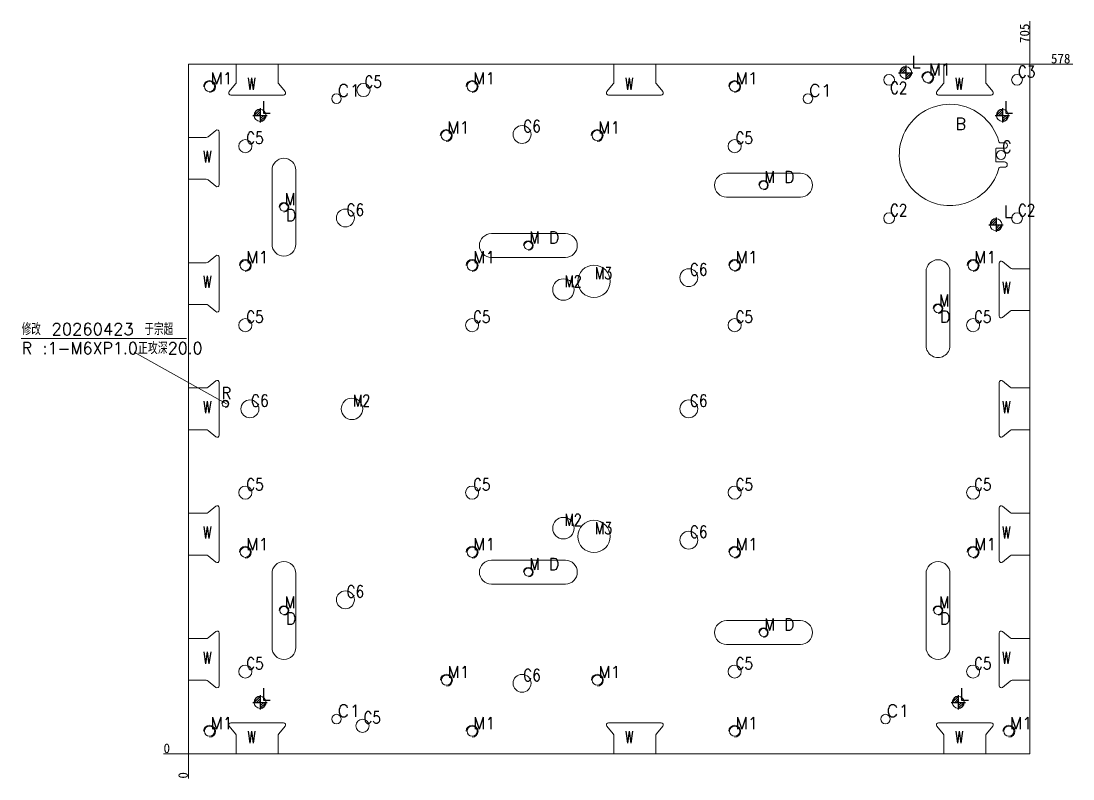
# Model space of a CAD drawing. Header units: millimetres. Extents: x 13696 to 15024, y 37673 to 38368.
# Drawn here: x 13696 to 14577, y 37673 to 38308 of the extents above; entities that cross this region are included whole.
import ezdxf

# ---------------------------------------------------------------- set-up
doc = ezdxf.new("R2010")
doc.units = ezdxf.units.MM
doc.linetypes.add('DASHED', pattern=[0])
for name, color, linetype in [('dim', 4, 'Continuous'), ('LB', 7, 'Continuous'), ('LB_W', 1, 'Continuous')]:
    doc.layers.add(name, color=color, linetype=linetype)
doc.styles.add('_PUG_ERP', font='txt')
doc.styles.add('chinesef_fs', font='txt.shx', dxfattribs={"bigfont": 'gbcbig.shx'})
doc.dimstyles.new('_PUG_ERP', dxfattribs={"dimtxt": 8, "dimasz": 1.5, "dimexe": 0.5, "dimexo": 0.5, "dimgap": 0.5, "dimtad": 1, "dimtxsty": '_PUG_ERP', "dimblk": 'CLOSEDBLANK', "dimcen": 0, "dimclrd": 4, "dimclre": 4, "dimclrt": 3, "dimazin": 3, "dimtfac": 1, "dimtmove": 0, "dimatfit": 3, "dimldrblk": 'CLOSEDBLANK', "dimlwd": 9, "dimlwe": 9})

# ---------------------------------------------------------------- blocks, each defined once
blk = doc.blocks.new('*D735')
at = {"layer": 'Defpoints', "color": 0}
for p in [(14540.95, 38272.12), (14555.95, 38272.12), (13835.95, 37694.12)]:
    blk.add_point(p, dxfattribs=at)
at = {"layer": 'dim', "color": 4, "lineweight": 9}
blk.add_line((14541.45, 38272.12), (14577.02, 38272.12), dxfattribs=at)
at = {"layer": 'dim', "color": 3, "lineweight": 13, "insert": (14566.74, 38276.62), "char_height": 8, "attachment_point": 5, "style": '_PUG_ERP'}
blk.add_mtext('578', dxfattribs=at)
blk = doc.blocks.new('_ClosedBlank')
blk = doc.blocks.new('*D736')
at = {"layer": 'Defpoints', "color": 0}
for p in [(13820.95, 37694.12), (13835.95, 37694.12), (13835.95, 37694.12)]:
    blk.add_point(p, dxfattribs=at)
at = {"layer": 'dim', "color": 4, "lineweight": 9}
blk.add_line((13835.45, 37694.12), (13815.12, 37694.12), dxfattribs=at)
at = {"layer": 'dim', "color": 3, "lineweight": 13, "insert": (13817.78, 37698.62), "char_height": 8, "attachment_point": 5, "style": '_PUG_ERP'}
blk.add_mtext('0', dxfattribs=at)
blk = doc.blocks.new('*D737')
at = {"layer": 'Defpoints', "color": 0}
for p in [(13835.95, 37694.12), (13835.95, 37694.12), (13835.95, 37679.12)]:
    blk.add_point(p, dxfattribs=at)
at = {"layer": 'dim', "color": 4, "lineweight": 9}
blk.add_line((13835.95, 37693.62), (13835.95, 37673.29), dxfattribs=at)
at = {"layer": 'dim', "color": 3, "lineweight": 13, "insert": (13831.45, 37675.96), "char_height": 8, "attachment_point": 5, "rotation": 90, "style": '_PUG_ERP'}
blk.add_mtext('0', dxfattribs=at)
blk = doc.blocks.new('*D738')
at = {"layer": 'Defpoints', "color": 0}
for p in [(14540.95, 38287.12), (14540.95, 38272.12), (13835.95, 37694.12)]:
    blk.add_point(p, dxfattribs=at)
at = {"layer": 'dim', "color": 4, "lineweight": 9}
for p, q in [((14540.95, 38284.12), (14540.95, 38308.19)), ((14540.95, 38281.12), (14540.95, 38284.12)), ((14540.95, 38272.62), (14540.95, 38281.12))]:
    blk.add_line(p, q, dxfattribs=at)
at = {"layer": 'dim', "color": 3, "lineweight": 13, "insert": (14536.45, 38297.91), "char_height": 8, "attachment_point": 5, "rotation": 90, "style": '_PUG_ERP'}
blk.add_mtext('705', dxfattribs=at)
blk = doc.blocks.new('pg_hx_L0')
at = {"color": 230}
for p, q in [((-0.6, 0), (0.6, 0)), ((-0.5, -0.003), (0, 0.497)), ((-0.3, 0), (0, 0.3)), ((-0.1, 0), (0, 0.1)), ((0, 0.6), (0, -0.6)), ((0.5, 0.003), (0, -0.497)), ((0.1, 0), (0, -0.1)), ((0.3, 0), (0, -0.3))]:
    blk.add_line(p, q, dxfattribs=at)
for start, end in [(90, 180), (270, 0)]:
    blk.add_arc((0, 0), 0.5, start, end, dxfattribs=at)
blk = doc.blocks.new('pg_hx_LLL0')
blk.add_blockref('pg_hx_L0', (0, 0))

msp = doc.modelspace()

# ---------------------------------------------------------------- linework, layer by layer
at = {"layer": 'dim', "color": 6, "linetype": 'Continuous', "lineweight": 18}
msp.add_line((13695.648, 38042.092), (13834.26, 38042.092), dxfattribs=at)
at = {"layer": 'dim', "color": 6, "lineweight": 13}
msp.add_line((13867.846, 37987.292), (13790.395, 38030.644), dxfattribs=at)
at = {"layer": 'dim', "color": 252, "linetype": 'DASHED', "lineweight": 13, "ltscale": 0.5}
msp.add_lwpolyline([(13835.951, 38272.122), (13835.951, 37694.122), (14540.95, 37694.122), (14540.95, 38272.122)], close=True, dxfattribs=at)
at = {"layer": 'LB', "color": 135, "linetype": 'Continuous', "lineweight": 18}
for p, q in [((13835.951, 38272.122), (13875.974, 38272.122)), ((13835.951, 38210.622), (13835.951, 38272.122)), ((13910.974, 38272.122), (14192.45, 38272.122)), ((14227.45, 38272.122), (14468.925, 38272.122)), ((14503.925, 38272.122), (14540.95, 38272.122)), ((14540.95, 38272.122), (14540.95, 38100.622)), ((13835.951, 38105.622), (13835.951, 38175.622)), ((13835.951, 38000.622), (13835.951, 38070.622)), ((14540.95, 38065.622), (14540.95, 38000.622)), ((13835.951, 37895.622), (13835.951, 37965.622)), ((14540.95, 37965.622), (14540.95, 37895.622)), ((13835.951, 37790.622), (13835.951, 37860.622)), ((14540.95, 37860.622), (14540.95, 37790.622)), ((13835.951, 37694.122), (13835.951, 37755.622)), ((14540.95, 37755.622), (14540.95, 37694.122)), ((13875.974, 37694.122), (13835.951, 37694.122)), ((14192.45, 37694.122), (13910.974, 37694.122)), ((14468.925, 37694.122), (14227.45, 37694.122)), ((14540.95, 37694.122), (14503.925, 37694.122))]:
    msp.add_line(p, q, dxfattribs=at)
at = {"layer": 'LB', "color": 31, "linetype": 'Continuous', "lineweight": 18}
for p, q in [((14512.45, 38194.832), (14512.45, 38201.072)), ((14512.95, 38201.572), (14514.722, 38201.572)), ((14514.722, 38201.572), (14516.495, 38201.572)), ((14519.872, 38206.172), (14515.969, 38206.171)), ((14516.495, 38201.572), (14518.267, 38201.572)), ((14518.267, 38201.572), (14518.976, 38201.572)), ((14518.976, 38201.572), (14519.685, 38201.572)), ((14519.685, 38201.572), (14519.872, 38201.572)), ((14512.449, 38193.792), (14512.45, 38194.832)), ((14512.449, 38192.752), (14512.449, 38193.792)), ((14512.45, 38191.712), (14512.449, 38192.752)), ((14512.45, 38190.671), (14512.45, 38191.712)), ((14519.679, 38190.172), (14512.95, 38190.172)), ((14519.681, 38190.172), (14519.679, 38190.172)), ((14519.683, 38190.172), (14519.681, 38190.172)), ((14519.685, 38190.172), (14519.683, 38190.172)), ((14519.687, 38190.172), (14519.685, 38190.172)), ((14519.689, 38190.172), (14519.687, 38190.172)), ((14519.692, 38190.172), (14519.689, 38190.172)), ((14519.694, 38190.172), (14519.692, 38190.172)), ((14519.696, 38190.172), (14519.694, 38190.172)), ((14519.698, 38190.172), (14519.696, 38190.172)), ((14519.7, 38190.172), (14519.698, 38190.172)), ((14519.703, 38190.172), (14519.7, 38190.172)), ((14519.705, 38190.172), (14519.703, 38190.172)), ((14519.707, 38190.172), (14519.705, 38190.172)), ((14519.709, 38190.172), (14519.707, 38190.172)), ((14519.711, 38190.172), (14519.709, 38190.172)), ((14519.713, 38190.171), (14519.711, 38190.172)), ((14519.716, 38190.171), (14519.713, 38190.171)), ((14519.718, 38190.171), (14519.716, 38190.171)), ((14519.72, 38190.171), (14519.718, 38190.171)), ((14519.722, 38190.171), (14519.72, 38190.171)), ((14515.929, 38185.572), (14516.304, 38185.572)), ((14516.304, 38185.572), (14516.679, 38185.572)), ((14516.679, 38185.572), (14517.054, 38185.572)), ((14517.054, 38185.572), (14517.804, 38185.572)), ((14517.804, 38185.572), (14519.679, 38185.572))]:
    msp.add_line(p, q, dxfattribs=at)
at = {"layer": 'LB', "color": 2, "linetype": 'Continuous', "lineweight": 18}
for p, q in [((13905.951, 38121.122), (13905.951, 38183.122)), ((13925.951, 38183.122), (13925.951, 38121.122)), ((14348.775, 38180.629), (14286.775, 38180.629)), ((14286.775, 38160.629), (14348.775, 38160.629)), ((14151.704, 38130.003), (14089.704, 38130.003)), ((14089.704, 38110.003), (14151.704, 38110.003)), ((14453.948, 38036.122), (14453.948, 38098.122)), ((14473.948, 38098.122), (14473.948, 38036.122)), ((14151.704, 37856.241), (14089.704, 37856.241)), ((13905.951, 37783.122), (13905.951, 37845.122)), ((13925.951, 37845.122), (13925.951, 37783.122)), ((14453.948, 37845.122), (14453.948, 37783.122)), ((14473.948, 37783.122), (14473.948, 37845.122)), ((14089.704, 37836.241), (14151.704, 37836.241)), ((14348.775, 37805.615), (14286.775, 37805.615)), ((14286.775, 37785.615), (14348.775, 37785.615))]:
    msp.add_line(p, q, dxfattribs=at)
at = {"layer": 'LB', "color": 42, "linetype": 'Continuous', "lineweight": 18}
for centre, radius in [((14422.949, 38258.88), 4.5), ((14455.312, 38260.807), 4.253), ((14530.15, 38258.88), 4.5), ((13853.566, 38253.322), 4.253), ((13982.581, 38250.365), 5.5), ((14073.566, 38253.322), 4.253), ((14293.566, 38253.322), 4.253), ((13959.947, 38243.122), 4), ((14354.947, 38243.122), 4), ((14051.948, 38212.191), 4.253), ((14115.449, 38213.118), 7.5), ((14178.352, 38212.191), 4.253), ((13883.566, 38203.322), 5.5), ((14293.566, 38203.322), 5.5), ((14516.749, 38195.872), 3.75), ((14317.775, 38170.629), 3.403), ((13915.951, 38152.122), 3.403), ((13967.416, 38143.122), 7.5), ((14422.949, 38142.88), 4.5), ((14530.15, 38142.88), 4.5), ((14120.704, 38120.003), 3.403), ((13883.566, 38103.322), 4.253), ((14073.566, 38103.322), 4.253), ((14175.7, 38089.999), 13.504), ((14293.566, 38103.322), 4.253), ((14493.335, 38103.322), 4.253), ((14255.119, 38093.122), 7.5), ((14150.102, 38083.122), 9.004), ((14463.948, 38067.122), 3.403), ((13883.566, 38053.322), 5.5), ((14073.566, 38053.322), 5.5), ((14293.566, 38053.322), 5.5), ((14493.335, 38053.322), 5.5), ((13887.416, 37983.122), 7.5), ((13972.931, 37983.122), 9.004), ((14255.119, 37983.122), 7.5), ((13883.566, 37912.922), 5.5), ((14073.566, 37912.922), 5.5), ((14293.566, 37912.922), 5.5), ((14493.335, 37912.922), 5.5), ((14150.102, 37883.122), 9.004), ((14175.7, 37876.238), 13.504), ((14255.119, 37873.122), 7.5), ((13883.566, 37862.922), 4.253), ((14073.566, 37862.922), 4.253), ((14293.566, 37862.922), 4.253), ((14493.335, 37862.922), 4.253), ((14120.704, 37846.241), 3.403), ((13967.416, 37823.122), 7.5), ((13915.951, 37814.122), 3.403), ((14463.948, 37814.122), 3.403), ((14317.775, 37795.615), 3.403), ((13883.566, 37762.922), 5.5), ((14293.566, 37762.922), 5.5), ((14493.335, 37762.922), 5.5), ((14052.108, 37755.709), 4.253), ((14115.449, 37753.118), 7.5), ((14178.512, 37755.709), 4.253), ((13959.947, 37723.122), 4), ((13981.773, 37717.495), 5.5), ((14419.947, 37723.122), 4), ((13853.566, 37712.922), 4.253), ((14073.566, 37712.922), 4.253), ((14293.566, 37712.922), 4.253), ((14523.335, 37712.922), 4.253)]:
    msp.add_circle(centre, radius, dxfattribs=at)
at = {"layer": 'LB', "color": 6, "linetype": 'Continuous', "lineweight": 18}
msp.add_circle((13866.8, 37987.292), 2.5, dxfattribs=at)
at = {"layer": 'LB', "color": 42, "linetype": 'Continuous', "lineweight": 13}
for centre, radius in [((14455.312, 38260.807), 5), ((13853.566, 38253.322), 5), ((14073.566, 38253.322), 5), ((14293.566, 38253.322), 5), ((14051.948, 38212.191), 5), ((14178.352, 38212.191), 5), ((14317.775, 38170.629), 4), ((13915.951, 38152.122), 4), ((14120.704, 38120.003), 4), ((13883.566, 38103.322), 5), ((14073.566, 38103.322), 5), ((14293.566, 38103.322), 5), ((14493.335, 38103.322), 5), ((14463.948, 38067.122), 4), ((13883.566, 37862.922), 5), ((14073.566, 37862.922), 5), ((14293.566, 37862.922), 5), ((14493.335, 37862.922), 5), ((14120.704, 37846.241), 4), ((13915.951, 37814.122), 4), ((14463.948, 37814.122), 4), ((14317.775, 37795.615), 4), ((14052.108, 37755.709), 5), ((14178.512, 37755.709), 5), ((13853.566, 37712.922), 5), ((14073.566, 37712.922), 5), ((14293.566, 37712.922), 5), ((14523.335, 37712.922), 5)]:
    msp.add_arc(centre, radius, 270, 180, dxfattribs=at)
at = {"layer": 'LB', "color": 31, "linetype": 'Continuous', "lineweight": 18}
for centre, radius, start, end in [((14473.979, 38195.912), 42.494, 90.041191, 123.065594), ((14473.979, 38195.935), 42.47, 52.510556, 90.041191), ((14473.955, 38195.948), 42.451, 123.065594, 156.121808), ((14473.987, 38195.946), 42.457, 14.969462, 52.510556), ((14473.964, 38195.944), 42.459, 156.121808, 213.051085), ((14512.949, 38201.072), 0.499, 134.975909, 180), ((14512.949, 38201.072), 0.5, 89.982735, 134.975909), ((14515.969, 38207.171), 1, 194.969462, 232.479164), ((14515.969, 38207.17), 0.999, 232.479164, 270.011626), ((14519.872, 38203.872), 2.3, 270.000036, 90), ((14512.95, 38190.672), 0.5, 180.015237, 225.019767), ((14512.95, 38190.672), 0.5, 225.019767, 270), ((14519.679, 38187.872), 2.3, 270, 88.935753), ((14473.979, 38195.951), 42.466, 333.825158, 344.823591), ((14515.929, 38184.572), 1, 127.407007, 164.823591), ((14515.929, 38184.572), 1, 89.995831, 127.407007), ((14473.965, 38195.945), 42.461, 213.051085, 269.978416), ((14473.984, 38195.948), 42.46, 322.825271, 333.825158), ((14473.986, 38195.947), 42.458, 296.387702, 322.825271), ((14473.965, 38195.989), 42.505, 269.978416, 296.387702)]:
    msp.add_arc(centre, radius, start, end, dxfattribs=at)
at = {"layer": 'LB', "color": 2, "linetype": 'Continuous', "lineweight": 18}
for centre, start, end in [((13915.951, 38183.122), 0, 179.999997), ((14286.775, 38170.629), 90.000001, 270), ((14348.775, 38170.629), 270.000035, 90.000001), ((14089.704, 38120.003), 90, 269.999945), ((14151.704, 38120.003), 270, 90), ((13915.951, 38121.122), 179.999997, 359.999988), ((14463.948, 38098.122), 0.000003, 180), ((14463.948, 38036.122), 180, 0.000003), ((13915.951, 37845.122), 0.00006, 180), ((14089.704, 37846.241), 90.000037, 270), ((14151.704, 37846.241), 270, 90), ((14463.948, 37845.122), 0, 179.999955), ((14286.775, 37795.615), 90, 269.999999), ((14348.775, 37795.615), 270, 89.999965), ((13915.951, 37783.122), 180, 0), ((14463.948, 37783.122), 180, 0)]:
    msp.add_arc(centre, 10, start, end, dxfattribs=at)
at = {"layer": 'LB', "color": 6, "linetype": 'Continuous', "lineweight": 18}
msp.add_arc((13866.8, 37987.292), 3, 270, 180, dxfattribs=at)
at = {"layer": 'LB_W', "color": 1, "lineweight": 13}
for points in [[(13910.974, 38272.122), (13910.974, 38257.043, 0.176327), (13911.559, 38255.436), (13916.883, 38249.091, -0.6370703), (13915.504, 38246.133), (13871.445, 38246.133, -0.6370703), (13870.065, 38249.091), (13875.389, 38255.436, 0.176327), (13875.974, 38257.043), (13875.974, 38272.122)], [(14192.45, 38272.122), (14192.45, 38257.043, -0.176327), (14191.865, 38255.436), (14186.541, 38249.091, 0.6370703), (14187.92, 38246.133), (14231.981, 38246.133, 0.6370702), (14233.36, 38249.09), (14228.035, 38255.436, -0.176327), (14227.45, 38257.043), (14227.45, 38272.122)], [(14503.925, 38272.122), (14503.925, 38257.043, 0.176327), (14504.51, 38255.436), (14509.834, 38249.091, -0.6370703), (14508.455, 38246.133), (14464.396, 38246.133, -0.6370703), (14463.016, 38249.091), (14468.34, 38255.436, 0.176327), (14468.925, 38257.043), (14468.925, 38272.122)], [(13835.951, 38210.622), (13850.84, 38210.622, 0.176327), (13852.447, 38211.207), (13858.792, 38216.531, -0.6370703), (13861.75, 38215.151), (13861.75, 38171.091, -0.6370703), (13858.791, 38169.714), (13852.447, 38175.037, 0.176327), (13850.84, 38175.622), (13835.951, 38175.622)], [(13835.951, 38105.622), (13850.84, 38105.622, 0.176327), (13852.447, 38106.207), (13858.792, 38111.531, -0.6370703), (13861.75, 38110.151), (13861.75, 38066.093, -0.6370703), (13858.792, 38064.713), (13852.447, 38070.037, 0.176327), (13850.84, 38070.622), (13835.951, 38070.622)], [(14540.95, 38100.622), (14526.06, 38100.622, -0.176327), (14524.453, 38101.207), (14518.107, 38106.532, 0.6370702), (14515.15, 38105.153), (14515.15, 38061.093, 0.6370703), (14518.108, 38059.713), (14524.453, 38065.037, -0.176327), (14526.06, 38065.622), (14540.95, 38065.622)], [(13835.951, 38000.622), (13850.84, 38000.622, 0.176327), (13852.447, 38001.207), (13858.792, 38006.531, -0.6370703), (13861.75, 38005.151), (13861.75, 37961.093, -0.6370703), (13858.792, 37959.713), (13852.447, 37965.037, 0.176327), (13850.84, 37965.622), (13835.951, 37965.622)], [(14540.95, 38000.622), (14526.06, 38000.622, -0.176327), (14524.453, 38001.207), (14518.107, 38006.532, 0.6370702), (14515.15, 38005.153), (14515.15, 37961.093, 0.6370703), (14518.108, 37959.713), (14524.453, 37965.037, -0.176327), (14526.06, 37965.622), (14540.95, 37965.622)], [(13835.951, 37895.622), (13850.84, 37895.622, 0.176327), (13852.447, 37896.207), (13858.792, 37901.531, -0.6370703), (13861.75, 37900.151), (13861.75, 37856.093, -0.6370703), (13858.792, 37854.713), (13852.447, 37860.037, 0.176327), (13850.84, 37860.622), (13835.951, 37860.622)], [(14540.95, 37895.622), (14526.06, 37895.622, -0.176327), (14524.453, 37896.207), (14518.107, 37901.532, 0.6370702), (14515.15, 37900.153), (14515.15, 37856.093, 0.6370703), (14518.108, 37854.713), (14524.453, 37860.037, -0.176327), (14526.06, 37860.622), (14540.95, 37860.622)], [(13835.951, 37790.622), (13850.84, 37790.622, 0.176327), (13852.447, 37791.207), (13858.792, 37796.531, -0.6370703), (13861.75, 37795.151), (13861.75, 37751.093, -0.6370703), (13858.792, 37749.713), (13852.447, 37755.037, 0.176327), (13850.84, 37755.622), (13835.951, 37755.622)], [(14540.95, 37790.622), (14526.06, 37790.622, -0.176327), (14524.453, 37791.207), (14518.107, 37796.532, 0.6370702), (14515.15, 37795.153), (14515.15, 37751.093, 0.6370703), (14518.108, 37749.713), (14524.453, 37755.037, -0.176327), (14526.06, 37755.622), (14540.95, 37755.622)], [(13875.974, 37694.122), (13875.974, 37709.201, 0.176327), (13875.389, 37710.808), (13870.065, 37717.153, -0.6370703), (13871.445, 37720.111), (13915.504, 37720.111, -0.6370703), (13916.883, 37717.153), (13911.559, 37710.808, 0.176327), (13910.974, 37709.201), (13910.974, 37694.122)], [(14192.45, 37694.122), (14192.45, 37709.201, 0.176327), (14191.865, 37710.808), (14186.541, 37717.153, -0.6370703), (14187.92, 37720.111), (14231.979, 37720.111, -0.6370703), (14233.358, 37717.153), (14228.035, 37710.808, 0.176327), (14227.45, 37709.201), (14227.45, 37694.122)], [(14468.925, 37694.122), (14468.925, 37709.201, 0.176327), (14468.34, 37710.808), (14463.016, 37717.153, -0.6370703), (14464.396, 37720.111), (14508.455, 37720.111, -0.6370703), (14509.834, 37717.153), (14504.51, 37710.808, 0.176327), (14503.925, 37709.201), (14503.925, 37694.122)]]:
    msp.add_lwpolyline(points, format="xyb", dxfattribs=at)
at = {"layer": 'LB_W', "color": 1, "linetype": 'Continuous', "lineweight": 18}
for centre in [(14436.911, 38264.889), (14436.911, 38264.889), (13895.951, 38229.122), (14517.95, 38229.122), (14512.587, 38137.418), (14512.587, 38137.418), (13895.951, 37737.122), (14480.95, 37737.122)]:
    msp.add_circle(centre, 5, dxfattribs=at)

# ---------------------------------------------------------------- block references
at = {"layer": 'LB', "lineweight": 13, "ltscale": 0.86151, "xscale": 10, "yscale": 10, "zscale": 10}
for p in [(14436.911, 38264.889), (13895.951, 38229.122), (14517.95, 38229.122), (14512.587, 38137.418), (13895.951, 37737.122), (14480.95, 37737.122)]:
    msp.add_blockref('pg_hx_LLL0', p, dxfattribs=at)

# ---------------------------------------------------------------- texts
at = {"layer": 'dim', "color": 4, "lineweight": 13, "style": 'chinesef_fs'}
for s, width, p in [('L', 1.1211, (14441.445, 38268.904)), ('M1', 0.9957, (14456.127, 38262.669)), ('C3', 0.825, (14530.955, 38260.737)), ('M1', 0.9957, (13854.381, 38255.184)), ('W', 0.6727, (13885.28, 38250.645)), ('C5', 0.825, (13983.407, 38252.232)), ('M1', 0.9957, (14074.381, 38255.184)), ('W', 0.6727, (14201.75, 38250.645)), ('M1', 0.9957, (14294.381, 38255.184)), ('W', 0.6727, (14478.231, 38250.645)), ('C1', 1.1106, (13960.743, 38244.974)), ('C1', 1.1106, (14355.743, 38244.974)), ('C2', 0.825, (14423.754, 38247.237)), ('L', 1.1211, (13896.767, 38230.984)), ('L', 1.1211, (14518.765, 38230.984)), ('B', 0.9609, (14478.693, 38216.932)), ('M1', 0.9957, (14052.763, 38214.053)), ('C6', 0.8493, (14116.315, 38215.005)), ('M1', 0.9957, (14179.167, 38214.053)), ('C5', 0.825, (13884.391, 38205.189)), ('C5', 0.825, (14294.391, 38205.189)), ('C', 0.8969, (14517.539, 38197.722)), ('W', 0.6727, (13848.209, 38189.535)), ('M', 0.8408, (14318.57, 38172.481)), ('D', 0.9609, (14334.94, 38172.441)), ('M', 0.8408, (13916.747, 38153.974)), ('C6', 0.8493, (13968.282, 38145.009)), ('C2', 0.825, (14423.754, 38144.737)), ('C2', 0.825, (14530.955, 38144.737)), ('D', 0.9609, (13917.617, 38140.434)), ('L', 1.1211, (14518.765, 38143.446)), ('M', 0.8408, (14121.499, 38121.855)), ('D', 0.9609, (14137.869, 38121.815)), ('M1', 0.9957, (13884.381, 38105.184)), ('M1', 0.9957, (14074.381, 38105.184)), ('M1', 0.9957, (14294.381, 38105.184)), ('M1', 0.9957, (14494.151, 38105.184)), ('M3', 0.7599, (14176.497, 38091.852)), ('C6', 0.8493, (14255.985, 38095.009)), ('W', 0.6727, (13848.209, 38084.534)), ('M2', 0.7599, (14150.997, 38085.025)), ('W', 0.6727, (14517.647, 38079.53)), ('M', 0.8408, (14464.744, 38068.974)), ('C5', 0.825, (13884.391, 38055.189)), ('C5', 0.825, (14074.391, 38055.189)), ('C5', 0.825, (14294.391, 38055.189)), ('D', 0.9609, (14465.614, 38055.434)), ('C5', 0.825, (14494.161, 38055.189)), ('W', 0.6727, (13848.209, 37979.534)), ('C6', 0.8493, (13888.282, 37985.009)), ('M2', 0.7599, (13973.827, 37985.025)), ('C6', 0.8493, (14255.985, 37985.009)), ('W', 0.6727, (14517.647, 37979.53)), ('C5', 0.825, (13884.391, 37914.789)), ('C5', 0.825, (14074.391, 37914.789)), ('C5', 0.825, (14294.391, 37914.789)), ('C5', 0.825, (14494.161, 37914.789)), ('M2', 0.7599, (14150.997, 37885.025)), ('W', 0.6727, (13848.209, 37874.534)), ('M3', 0.7599, (14176.497, 37878.091)), ('C6', 0.8493, (14255.985, 37875.009)), ('W', 0.6727, (14517.647, 37874.53)), ('M1', 0.9957, (13884.381, 37864.784)), ('M1', 0.9957, (14074.381, 37864.784)), ('M1', 0.9957, (14294.381, 37864.784)), ('M1', 0.9957, (14494.151, 37864.784)), ('M', 0.8408, (14121.499, 37848.093)), ('D', 0.9609, (14137.869, 37848.053)), ('C6', 0.8493, (13968.282, 37825.009)), ('M', 0.8408, (13916.747, 37815.974)), ('M', 0.8408, (14464.744, 37815.974)), ('D', 0.9609, (13917.617, 37802.434)), ('D', 0.9609, (14465.614, 37802.434)), ('M', 0.8408, (14318.57, 37797.467)), ('D', 0.9609, (14334.94, 37797.427)), ('W', 0.6727, (13848.209, 37769.534)), ('W', 0.6727, (14517.647, 37769.53)), ('C5', 0.825, (13884.391, 37764.789)), ('M1', 0.9957, (14052.924, 37757.571)), ('M1', 0.9957, (14179.328, 37757.571)), ('C5', 0.825, (14294.391, 37764.789)), ('C5', 0.825, (14494.161, 37764.789)), ('C6', 0.8493, (14116.315, 37755.005)), ('L', 1.1211, (13896.767, 37738.984)), ('L', 1.1211, (14481.765, 37738.984)), ('C1', 1.1106, (13960.743, 37724.974)), ('C1', 1.1106, (14420.743, 37724.974)), ('M1', 0.9957, (13854.381, 37714.784)), ('C5', 0.825, (13982.599, 37719.362)), ('M1', 0.9957, (14074.381, 37714.784)), ('M1', 0.9957, (14294.381, 37714.784)), ('M1', 0.9957, (14524.151, 37714.784)), ('W', 0.6727, (13885.28, 37703.023)), ('W', 0.6727, (14201.755, 37703.023)), ('W', 0.6727, (14478.231, 37703.023))]:
    msp.add_text(s, height=10, dxfattribs=dict(at, width=width)).set_placement(p)
at = {"layer": 'dim', "color": 6, "lineweight": 13, "style": 'chinesef_fs'}
for s, width, p in [('修改 20260423 于宗超', 1.0043, (13696.178, 38044.935)), ('R :1-M6XP1.0正攻深20.0', 0.9766, (13696.178, 38028.935)), ('R', 0.8493, (13863.939, 37991.238))]:
    msp.add_text(s, height=10, dxfattribs=dict(at, width=width)).set_placement(p)

# ---------------------------------------------------------------- dimensions: what is measured, and where the dimension line sits
at = {"layer": 'dim', "lineweight": 13}
for feature_location, offset, dtype, origin, picture, middle in [((14540.95, 38272.122), (0, 15), 1, (13835.951, 37694.122), '*D738', (14536.45, 38297.908)), ((14540.95, 38272.122), (15, 0), 0, (13835.951, 37694.122), '*D735', (14566.735, 38276.622)), ((13835.951028174, 37694.122172067), (-15, 0), 0, (13835.951028174, 37694.122172067), '*D736', (13817.784361508, 37698.622172067)), ((13835.951028174, 37694.122172067), (0, -15), 1, (13835.951028174, 37694.122172067), '*D737', (13831.451028174, 37675.955505401))]:
    dim = msp.add_ordinate_dim(feature_location=feature_location, offset=offset, dtype=dtype, origin=origin, dimstyle='_PUG_ERP', dxfattribs=at)
    dim.commit()
    dim.dimension.update_dxf_attribs({"geometry": picture, "text_midpoint": middle})

doc.saveas('drawing.dxf')
